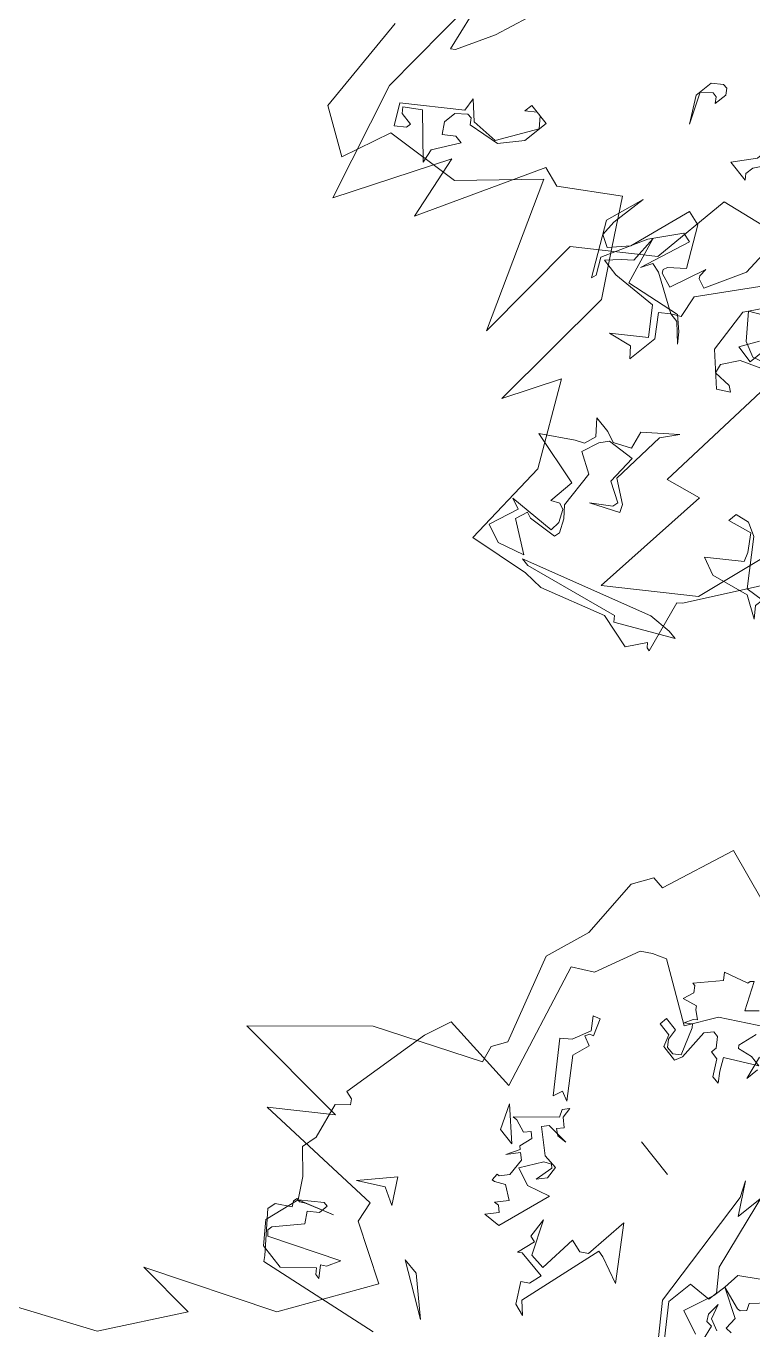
# Model space of a CAD drawing. Header units: metres. Extents: x -71 to 881, y -503 to 661.
# Drawn here: x 316.86 to 320.02, y -265.55 to -259.88 of the extents above; entities that cross this region are included whole.
import ezdxf

# ---------------------------------------------------------------- set-up
doc = ezdxf.new("R2010")
doc.units = ezdxf.units.M
doc.layers.add('ARBRE', color=100, linetype='Continuous', lineweight=13, true_color=0x00ff3f)

# ---------------------------------------------------------------- blocks, each defined once
blk = doc.blocks.new('WMF2', base_point=(0, 0.01))
at = {"color": 251, "lineweight": 0, "true_color": 0x636466}
for points in [[(195.26, -173.72), (200.97, -168.92), (202.85, -164.87), (210.8, -168.41), (212.43, -167.44), (213.62, -166.42), (215.13, -160.27), (217.5, -158.38), (210.72, -142.97), (221.5, -142.28), (222.26, -138.6), (222.84, -126.51), (221.75, -126.41), (221.24, -125.83), (222.46, -124.38), (220.76, -119.93), (220.93, -117.85), (217.92, -115.52), (216.01, -113.25), (211.75, -115.52), (215.09, -113.71), (215.69, -113.21), (216.23, -113.25), (216.29, -112.71), (215.78, -112.1), (217.44, -110.7), (217.53, -109.6), (213.13, -105.6), (212.64, -105.02), (197.13, -110.25)], [(174.7, -43.59), (173.01, -29.2), (166.39, -14.78), (160.89, -29.58), (158.19, -21.39), (152.68, -38.14), (149.95, -37.75), (143.85, -43.43), (139.57, -38.33), (135.29, -33.25), (133.39, -15.7), (130.63, -23.1), (123.64, -13.73), (121.99, -1.9), (114.39, -4.34), (111.72, -4.67), (103.98, -8.76), (99.27, -8.35), (97.95, -10.89), (97.46, -10.41), (97.02, -10.37), (99.54, -16.88), (99.06, -17.38), (95.41, -24.9), (90.83, -34.32)], [(122.03, -4.59), (121.2, -8.62), (122.72, -8.94), (116.58, -10.22), (116.74, -11.56), (117.68, -13), (118.53, -13.17), (119.53, -12.5), (119.62, -15.95), (127.05, -16.59), (123.52, -19.64), (122.5, -20.31), (122.25, -21.93), (124.05, -23.52), (121.84, -23.52), (120.32, -23.2), (118.31, -24.55), (119.17, -26.74), (115.88, -30.39), (117.14, -28.09), (116.53, -20.76), (113.49, -19.25), (112.89, -18.34), (116.25, -16.14), (114.07, -18.14), (114, -18.92), (116.7, -19.9), (117.23, -23.8), (120.73, -22.94), (121.42, -21.76), (121.9, -19.39), (119.14, -18.3), (118.02, -13.51), (116.67, -12.35), (115.65, -10.82), (115.72, -10.05), (119.34, -9.11), (120.19, -9.29), (120.53, -7.61), (116.29, -5.59), (119.5, -4.04), (122.03, -4.59), (122.03, -4.59)], [(100.3, -13.3), (97.37, -13.9), (96.16, -13.9), (102.61, -9.16), (103.21, -9.75), (114.9, -5.14), (116, -5.14), (100.3, -13.3), (100.3, -13.3)], [(205.44, -181.84), (216.23, -183.49), (218.11, -173.58), (219.76, -173.52), (220.92, -170.8), (219.49, -162.84), (220.49, -156.77), (215.08, -146.26), (215.94, -144.26), (215.12, -142.21), (227.2, -134.24), (237.13, -121.84), (221.43, -123.58), (227.53, -117.47), (210.08, -120.09), (209.21, -117.47), (201.41, -114.58), (204.04, -108.47), (206.64, -102.36), (221.47, -92.77), (213.62, -93.64), (218.84, -83.17), (228.67, -76.4), (223.08, -70.7)], [(178.67, -34.61), (175.87, -21.54), (169.72, -18.91), (168.26, -25.61), (158.55, -28.14), (151.66, -37.02), (141.23, -19.49), (142.97, -34.33), (135.13, -42.17), (135.3, -53.01), (129.01, -55.27)], [(113.77, -42.55), (112.45, -25.61), (108.09, -27.35), (107.21, -10.78), (98.49, -19.49), (96.74, -32.59)], [(95.41, -24.9), (93.1, -25.5), (93.1, -24.4), (91.88, -23.19), (94.81, -24.4), (99.43, -22.59), (101.87, -23.19), (98.33, -26.72), (98.94, -27.82), (100.65, -29.64), (103.57, -28.43), (103.57, -29.64), (101.87, -30.26), (100.05, -29.64), (95.41, -24.9), (95.41, -24.9)], [(169.87, -28.84), (169.25, -28.23), (167.56, -28.23), (167.56, -27.6), (168.66, -26.5), (170.48, -28.84), (164.64, -34.67), (165.12, -36.39), (162.8, -34.67), (159.28, -35.28), (156.97, -40.52), (158.19, -41.62), (158.8, -41.62), (159.88, -40.52), (159.88, -41.62), (156.97, -41.62), (156.97, -38.21), (158.8, -35.28), (162.8, -34.07), (163.41, -34.67), (164.03, -34.67), (165.12, -33.45), (165.12, -31.75), (164.03, -30.53), (162.8, -31.75), (161.71, -31.75), (163.41, -28.23), (162.8, -26.5), (168.04, -30.53), (169.87, -28.84), (169.87, -28.84)], [(127.86, -39.54), (126.03, -38.33), (124.94, -37.24), (127.24, -38.94), (128.46, -38.94), (129.55, -37.85), (127.24, -35.41), (127.24, -31.39), (128.46, -32.48), (131.38, -31.39), (127.86, -34.91), (130.76, -37.85), (136.62, -36.62), (138.93, -36.62), (137.71, -38.33), (136.62, -39.54), (137.23, -43.08), (134.79, -37.24), (127.86, -39.54), (127.86, -39.54)], [(117.52, -45.28), (117.5, -42.97), (119.86, -43.05), (118.8, -45.54)], [(121.17, -47.9), (122.64, -46.8), (121.69, -48.6)], [(123.77, -50.57), (128.28, -42.59), (127.38, -39.75), (128.46, -38.94), (133.52, -40.99), (134.82, -41.11), (135.39, -39.6), (134.06, -46.44), (135.36, -46.55), (137.61, -42.55), (139.52, -36.52), (138.12, -34.62), (138.22, -33.95), (142.72, -39.97), (141.89, -45.21), (141.95, -40.55), (141.61, -38.48), (139.96, -37.89), (138.27, -40.36), (137.04, -48.82), (135.07, -48.6), (131.68, -44.07), (133.27, -42.27), (133.42, -41.67), (133.14, -41.28), (131.16, -40.93), (130.09, -45.87), (129.9, -44.79), (129.67, -44.48), (128.38, -44.23), (126.63, -49.66), (127.08, -52.73)], [(122.64, -46.8), (119.8, -44.2), (117.78, -43.62), (113.05, -45.94), (112.69, -46.71), (113.05, -47.75), (111.9, -48.16), (110.76, -46.76), (118.41, -42.1), (119.56, -39.88), (119.15, -38.74), (116.82, -39.05), (116.04, -38.68), (117.45, -37.54), (121.56, -40.46), (122.95, -46.17), (122.64, -46.8), (122.64, -46.8)], [(174.7, -43.59), (178.13, -43.59), (178.13, -48.16), (177.26, -48.16), (177.26, -44.83), (176.02, -43.59), (173.91, -43.59), (170.9, -47.37), (168.8, -48.16), (169.68, -43.59), (171.36, -38.49), (171.81, -38.05), (173.47, -42.7), (174.7, -43.59), (174.7, -43.59)], [(147.98, -61.05), (146.87, -62.15), (146.26, -62.15), (145.66, -61.53), (145.66, -59.83), (146.26, -60.44), (146.87, -60.44), (147.98, -59.23), (145.66, -55.68), (147.98, -58.61), (147.98, -61.05), (147.98, -61.05)], [(136.37, -58.45), (136.37, -57.37), (135.76, -56.76), (138.68, -56.76), (136.98, -59.69), (136.98, -61.39), (137.47, -62), (134.54, -62), (136.37, -58.45), (136.37, -58.45)], [(216.62, -108.51), (216.01, -113.25), (213.7, -115.58), (213.1, -115.58), (213.1, -114.35), (214.19, -113.25), (213.1, -112.03), (215.41, -108.51), (215.41, -107.9), (214.8, -107.41), (206.64, -112.66), (207.25, -110.82), (207.86, -110.33), (206.64, -109.11), (207.25, -109.11), (207.86, -109.72), (210.77, -106.2), (214.19, -106.2), (216.62, -108.51), (216.62, -108.51)], [(194.63, -115.87), (201.7, -119.08), (199.51, -119.1), (194.63, -115.87), (194.63, -115.87)], [(208.1, -122), (210.46, -122.83), (213.34, -120.5), (210.43, -124.86), (208.1, -122), (208.1, -122)], [(190.5, -128.76), (189.64, -129.45), (189.46, -131.17), (193.19, -131.13), (193.65, -130.73), (193.32, -133.22), (194.17, -133.3), (194.78, -135.8), (192.24, -131.89), (190.15, -132.02), (190.49, -137.07), (188.78, -136.9), (187.93, -137.58), (188.18, -143.5), (182.86, -137.92), (186.5, -138.74), (187.36, -138.82), (188.57, -127.35), (187.03, -126.24), (188.66, -126.48), (190.5, -128.76), (190.5, -128.76)], [(172.77, -136.49), (177.52, -141.23), (181.55, -156.93), (182.76, -158.76), (179.84, -155.24), (179.84, -158.76)], [(192.73, -168.64), (192.73, -166.93), (193.83, -169.85)], [(181.05, -162.17), (176.31, -149.38), (174, -147.07), (174, -145.86), (176.91, -145.25), (176.91, -141.71), (172.29, -137.1)], [(198.96, -132.02), (199.76, -132.54), (200.36, -132.4), (199.38, -133.95), (201.26, -134.85), (202.39, -133.98), (202.72, -133.9), (202.93, -134.84), (202.59, -134.91), (201.88, -136.06), (202.37, -138.31), (203.19, -138.84), (204.17, -137.22), (203.51, -139.04), (203.93, -139.29), (203.69, -141.03), (204.43, -141.55), (204.96, -140.74), (206.69, -141.04), (207.29, -140.91), (203.63, -145.45), (204.17, -146.3), (203.66, -147.12), (203.34, -145.79), (202.2, -145.06), (202.72, -144.26), (201.92, -143.8), (200.66, -144.08), (203.6, -143.77), (204.12, -142.96), (200.96, -141), (198.96, -141.1), (198.59, -139.51), (199.36, -138.28), (199.2, -140.69), (199.61, -140.96), (200.47, -140.41), (201.83, -137.47), (199.42, -136.95), (196.65, -138.27), (197.74, -130.97), (199.93, -130.47), (198.96, -132.02), (198.96, -132.02)], [(170.39, -141.96), (171.14, -144.02), (171.94, -143.9), (172.54, -144.66), (172.74, -146.37), (171.85, -144.55), (170.26, -144.14)], [(168.92, -145.41), (169.79, -145.28), (170.04, -146.94), (173.91, -148.36), (170.8, -147.91), (170.41, -148.01), (169.9, -148.71), (170.41, -149.48), (167.33, -153.6)], [(171.93, -152.49), (174.04, -150.58), (173.91, -148.36), (173.97, -146.62), (174.86, -142.5), (171.62, -141.79)], [(208.87, -141.57), (204.74, -138.66), (207.06, -138.66), (208.87, -141.57), (208.87, -141.57)], [(208.96, -155.15), (209.4, -154.92), (209.63, -154.33), (208.3, -153.97), (208.67, -151.63), (204.64, -147.41), (205.96, -147.79), (206.24, -146.5), (211.37, -151.69), (210.33, -152.81), (209.63, -155.34), (210.96, -156.71), (210.11, -157.18), (208.96, -155.15), (208.96, -155.15)], [(189.52, -151.57), (194.75, -151.57), (189.52, -151.57), (189.52, -151.57)], [(203.13, -162.67), (204.93, -162.67), (204.93, -163.71), (203.13, -163.71), (202.75, -162.29), (202.01, -161.54), (200.96, -161.54), (200.21, -162.29), (202.01, -165.5), (202.37, -165.88), (203.13, -165.12), (202.75, -166.25), (202.37, -166.64), (203.5, -167.31), (203.82, -167.68), (205.6, -166.93), (205.31, -168.42), (205.98, -169.09), (206.34, -169.09), (204.18, -172.31), (204.93, -173.05), (202.01, -174.48), (202.01, -174.86), (201.7, -175.24), (199.54, -172.01), (198.43, -173.43)], [(196.33, -171.27), (196.63, -168.73), (196.33, -168.42), (194.53, -169.09), (193.04, -169.09), (196.63, -166.25), (195.57, -164.83), (194.53, -163.71), (195.57, -163.71), (197, -165.5), (198.12, -165.5), (198.12, -166.25), (199.17, -167.31), (199.92, -167.31), (200.59, -166.25), (199.92, -162.29), (200.21, -161.25), (202.37, -161.25), (203.13, -162.67), (203.13, -162.67)]]:
    blk.add_lwpolyline(points, dxfattribs=at)

msp = doc.modelspace()

# ---------------------------------------------------------------- block references
at = {"layer": 'ARBRE', "color": 251, "lineweight": 5, "true_color": 0x636466, "xscale": 0.03451886634015593, "yscale": 0.03451886634015593, "zscale": 0.03451886634015593, "rotation": 128.5771086415459}
for p in [(321.3723, -265.4398), (319.633, -273.2503)]:
    msp.add_blockref('WMF2', p, dxfattribs=at)

doc.saveas('drawing.dxf')
